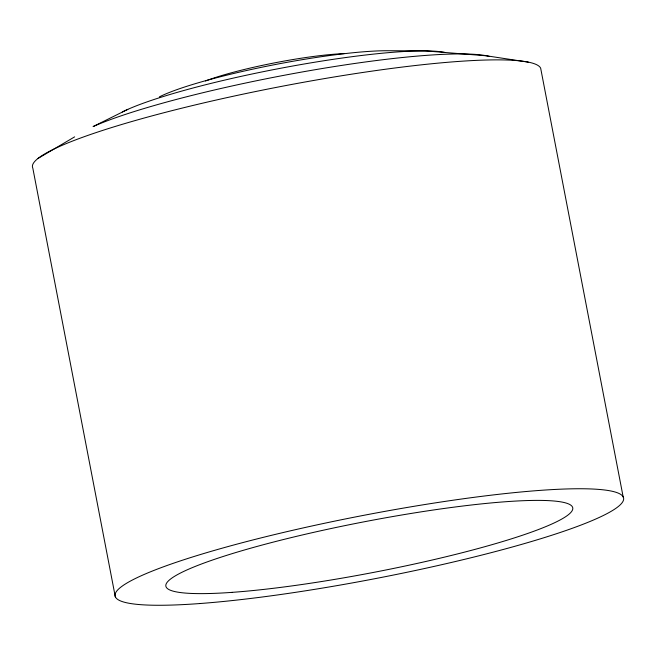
<?xml version="1.0" encoding="UTF-8"?>
<svg xmlns="http://www.w3.org/2000/svg" width="656" height="656" viewBox="0 0 656 656"><rect width="100%" height="100%" fill="white"/><g stroke="black" fill="none" stroke-linecap="round" stroke-linejoin="round"><path stroke-width="0.98" d="M37.761 158.596L74.628 136.866M127.83 109.355L93.086 126.575A217.505 27.019 -10.9 0 1 304.359 71.586A217.505 27.019 -10.9 0 1 489.417 56.457M528.318 62.156L486.711 55.834L425.145 50.889L387.762 50.733A132.028 16.4 -10.9 0 0 266.828 66.207A132.028 16.4 -10.9 0 0 159.4 96.858M623.2 497.109L540.667 68.216A258.923 32.169 -10.9 0 0 272.461 88.142A258.923 32.169 -10.9 0 0 32.8 168.059L115.333 596.96M205.508 80.991A88.339 10.972 -10.9 0 1 344.023 53.612M122.303 111.955A175.144 21.763 -10.9 0 1 287.574 66.961A175.144 21.763 -10.9 0 1 444.743 52.398M232.199 592.352A207.14 25.732 -10.9 0 0 568.022 515.001A207.14 25.732 -10.9 0 0 307.574 533.746A207.14 25.732 -10.9 0 0 232.199 592.352M199.801 603.545A258.923 32.169 -10.9 0 0 618.239 506.571A258.923 32.169 -10.9 0 0 289.763 530.983A258.923 32.169 -10.9 0 0 199.801 603.545"/></g></svg>
